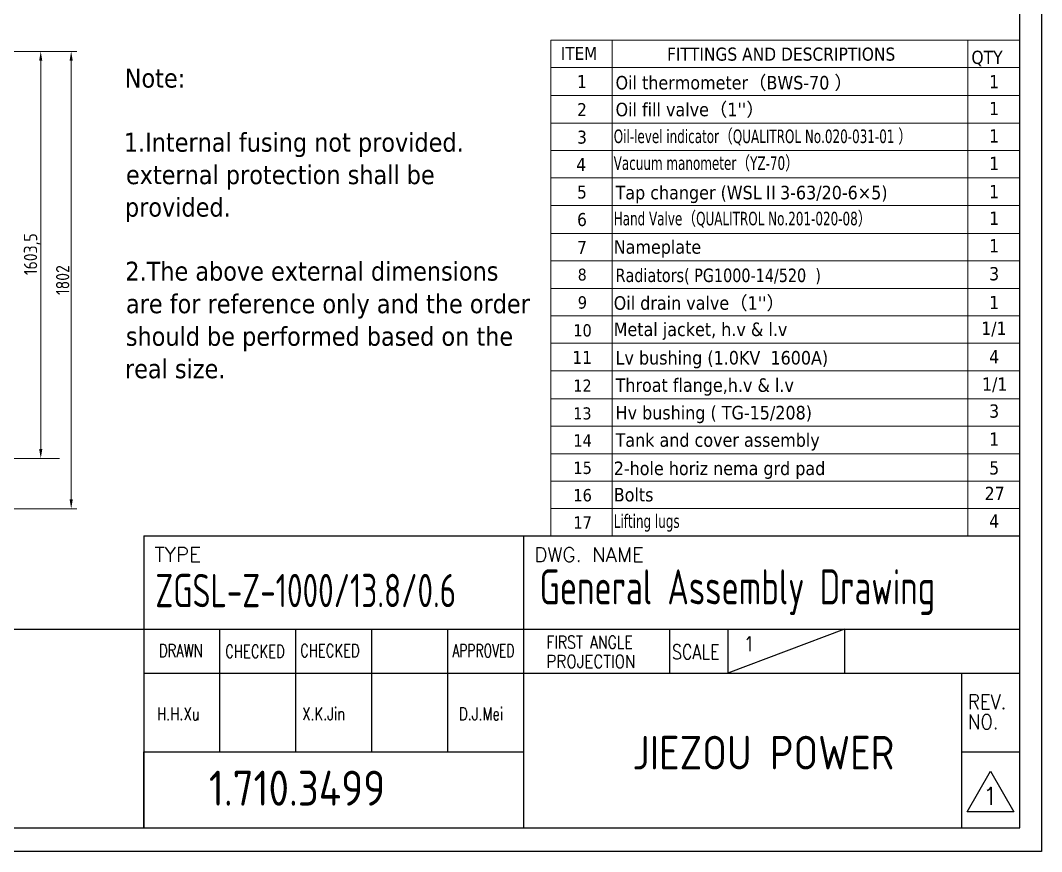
# Model space of a CAD drawing. Header units: millimetres. Extents: x -41310 to 13905, y 1865 to 89610.
# Drawn here: x 9884 to 13905, y 1865 to 5138 of the extents above; entities that cross this region are included whole.
import ezdxf

# ---------------------------------------------------------------- set-up
doc = ezdxf.new("R2010")
doc.units = ezdxf.units.MM
doc.linetypes.add('DASHDOT', pattern=[25.4, 12.7, -6.35, 0, -6.35])
doc.layers.get('0').update_dxf_attribs({"color": 1, "linetype": 'DASHDOT'})
for name, color, linetype in [('1', 4, 'Continuous'), ('2', 3, 'Continuous'), ('6文字层', 3, 'Continuous')]:
    doc.layers.add(name, color=color, linetype=linetype)
doc.layers.add('1轮廓实线层', color=7, linetype='Continuous', lineweight=0)
doc.layers.add('铁心', color=3, linetype='Continuous', lineweight=0)
doc.styles.add('ROMANS', font='romans.shx', dxfattribs={"bigfont": 'whgtxt.shx'})
doc.styles.get("Standard").update_dxf_attribs({"font": 'gbenor.shx', "bigfont": 'gbcbig.shx'})
doc.styles.add('Tahoma$001', font='tahoma.ttf', dxfattribs={"height": 2.159784})

msp = doc.modelspace()

# ---------------------------------------------------------------- linework, layer by layer
at = {"layer": '1', "lineweight": -3, "ltscale": 2, "extrusion": (-0.004685, -0.017452, 0.999837)}
for p, q in [((13904.7, 8410.8, 129.3), (13905.2, 1865.1, 15)), ((13819.6, 1958.5, 16.3), (13819.1, 8305.3, 127)), ((4988, 1958.5, -25.1), (13819.6, 1958.5, 16.3)), ((13905.2, 1865.1, 15), (4733.3, 1865.1, -27.9))]:
    msp.add_line(p, q, dxfattribs=at)
at = {"layer": '1轮廓实线层', "color": 3, "ltscale": 2, "extrusion": (-0.004685, -0.017452, 0.999837)}
for p, q in [((9122.8, 5016.2, 130.3), (10037.4, 5016.2, 134.6)), ((9122.8, 5016.2, 130.3), (10106.6, 5016.2, 134.9)), ((9964.4, 3450.5, 106.9), (9964.3, 4978.7, 133.6)), ((10084.3, 3252, 104), (10084.1, 4978.7, 134.2)), ((9007.9, 3413, 101.8), (10037.5, 3413, 106.6)), ((9268.5, 3214.5, 99.5), (10106.8, 3214.5, 103.5))]:
    msp.add_line(p, q, dxfattribs=at)
at = {"layer": '1轮廓实线层', "color": 3, "extrusion": (-0.004685, -0.017452, 0.999837)}
for points in [[(8338.6, 7394.9), (8326.6, 7391.6), (8322.9, 7429.5)], [(8722.9, 5915.4), (8735, 5918.7), (8738.7, 5880.8)]]:
    msp.add_solid(points, dxfattribs=at)
at = {"layer": '1轮廓实线层', "color": 3, "ltscale": 2, "extrusion": (-0.004685, -0.017452, 0.999837)}
for points in [[(8454.4, 7426), (8442.3, 7422.7), (8438.6, 7460.6)], [(8890.2, 5754.8), (8902.2, 5758), (8905.9, 5720.2)]]:
    msp.add_solid(points, dxfattribs=at)
at = {"layer": '2', "extrusion": (-0.004685, -0.017452, 0.999837)}
for p, q in [((10369.7, 3108.3, 20.2), (13819.5, 3108.3, 36.3)), ((10369.7, 3108.3, 20.2), (10369.8, 1958.5, 0.1)), ((11864.6, 3108.3, 27.2), (11864.7, 1958.5, 7.1)), ((4987.9, 2740.3, -11.5), (13819.6, 2740.3, 29.9)), ((10668.7, 2740.3, 15.1), (10668.7, 2258.2, 6.7)), ((10967.7, 2740.3, 16.5), (10967.7, 2258.2, 8.1)), ((11266.7, 2740.3, 17.9), (11266.7, 2258.2, 9.5)), ((11565.6, 2740.3, 19.3), (11565.7, 2258.2, 10.9)), ((12439.6, 2740.3, 23.4), (12439.6, 2567.9, 20.4)), ((13129.6, 2740.3, 26.7), (12669.6, 2567.9, 21.5)), ((12669.6, 2740.3, 24.5), (12669.6, 2567.9, 21.5)), ((13129.6, 2740.3, 26.7), (13129.6, 2567.9, 23.7)), ((10369.7, 2567.9, 10.7), (11864.6, 2567.9, 17.7)), ((11864.6, 2567.9, 17.7), (13819.6, 2567.9, 26.9)), ((13589.6, 2567.9, 25.8), (13589.6, 1958.5, 15.2)), ((10369.7, 2258.2, 5.3), (11864.7, 2258.2, 12.3)), ((10369.8, 1959.2, 0.1), (10369.7, 2258.2, 5.3)), ((13589.6, 2258.2, 20.4), (13819.6, 2258.2, 21.5)), ((13612.6, 2021.7, 16.4), (13704.6, 2181.1, 19.6)), ((13704.6, 2181.1, 19.6), (13796.6, 2021.7, 17.3)), ((13796.6, 2021.7, 17.3), (13612.6, 2021.7, 16.4))]:
    msp.add_line(p, q, dxfattribs=at)
at = {"layer": '铁心', "extrusion": (-0.004685, -0.017452, 0.999837)}
for p, q in [((11972.8, 5060.5, 61.8), (11972.8, 4952.7, 59.9)), ((11972.8, 5060.5, 61.8), (13819.4, 5060.5, 70.4)), ((12214.1, 5060.5, 62.9), (12214.2, 4952.7, 61)), ((13614.4, 5060.5, 69.5), (13614.5, 4952.7, 67.6)), ((13819.4, 5060.5, 70.4), (13819.4, 4952.7, 68.5)), ((11972.8, 4952.7, 59.9), (13819.4, 4952.7, 68.5)), ((11972.8, 4952.7, 59.9), (11973, 3431.8, 33.3)), ((11972.8, 4950, 59.8), (11972.8, 4842.2, 57.9)), ((12214.2, 4952.7, 61), (12214.2, 4952.7, 61)), ((12214.2, 4952.7, 61), (12214.3, 3108.3, 28.8)), ((13614.5, 4952.7, 67.6), (13614.5, 4952.7, 67.6)), ((13614.5, 4952.7, 67.6), (13614.6, 3108.3, 35.4)), ((13819.5, 3866.7, 49.6), (13819.4, 4952.7, 68.5)), ((11972.8, 4842.2, 57.9), (13819.4, 4842.2, 66.6)), ((13819.4, 4842.2, 66.6), (11972.8, 4842.2, 57.9)), ((11972.8, 4842.2, 57.9), (11972.8, 4842.2, 57.9)), ((11972.8, 4841.7, 57.9), (11972.9, 4733.9, 56.1)), ((13819.5, 3758.4, 47.7), (13819.4, 4844.4, 66.6)), ((11972.9, 4733.9, 56.1), (11972.9, 4626.1, 54.2)), ((11972.9, 4733.9, 56.1), (13819.4, 4733.9, 64.7)), ((13819.4, 4733.9, 64.7), (11972.9, 4733.9, 56.1)), ((11972.9, 4733.9, 56.1), (11972.9, 4733.9, 56.1)), ((13819.4, 4733.9, 64.7), (11972.9, 4733.9, 56.1)), ((11972.9, 4733.9, 56.1), (11972.9, 4733.9, 56.1)), ((11972.9, 4626.1, 54.2), (13819.4, 4626.1, 62.8)), ((13819.4, 4626.1, 62.8), (11972.9, 4626.1, 54.2)), ((11972.9, 4626.1, 54.2), (11972.9, 4626.1, 54.2)), ((13819.4, 4626.1, 62.8), (11972.9, 4626.1, 54.2)), ((11972.9, 4626.1, 54.2), (11972.9, 4626.1, 54.2)), ((11972.9, 4625.6, 54.2), (11972.9, 4517.8, 52.3)), ((11972.9, 4517.8, 52.3), (13819.4, 4517.8, 60.9)), ((13819.4, 4517.8, 60.9), (11972.9, 4517.8, 52.3)), ((11972.9, 4517.8, 52.3), (11972.9, 4517.8, 52.3)), ((13819.4, 4517.8, 60.9), (11972.9, 4517.8, 52.3)), ((11972.9, 4517.8, 52.3), (11972.9, 4517.8, 52.3)), ((11972.9, 4517.3, 52.3), (11972.9, 4409.5, 50.4)), ((11972.9, 4409.5, 50.4), (13819.4, 4409.5, 59)), ((13819.4, 4409.5, 59), (11972.9, 4409.5, 50.4)), ((11972.9, 4409.5, 50.4), (11972.9, 4409.5, 50.4)), ((13819.4, 4409.5, 59), (11972.9, 4409.5, 50.4)), ((11972.9, 4409.5, 50.4), (11972.9, 4409.5, 50.4)), ((11972.9, 4407.2, 50.4), (11972.9, 4299.4, 48.5)), ((11972.9, 4299.4, 48.5), (13819.4, 4299.4, 57.1)), ((13819.4, 4299.4, 57.1), (11972.9, 4299.4, 48.5)), ((11972.9, 4299.4, 48.5), (11972.9, 4299.4, 48.5)), ((13819.4, 4299.4, 57.1), (11972.9, 4299.4, 48.5)), ((11972.9, 4299.4, 48.5), (11972.9, 4299.4, 48.5)), ((11972.9, 4298.9, 48.5), (11972.9, 4191.1, 46.6)), ((11972.9, 4191.1, 46.6), (13819.4, 4191.1, 55.2)), ((13819.4, 4191.1, 55.2), (11972.9, 4191.1, 46.6)), ((11972.9, 4191.1, 46.6), (11972.9, 4191.1, 46.6)), ((13819.4, 4191.1, 55.2), (11972.9, 4191.1, 46.6)), ((11972.9, 4191.1, 46.6), (11972.9, 4191.1, 46.6)), ((11972.9, 4190.7, 46.6), (11972.9, 4082.8, 44.7)), ((11972.9, 4082.8, 44.7), (11972.9, 3975, 42.8)), ((11972.9, 4082.8, 44.7), (13819.4, 4082.8, 53.3)), ((13819.4, 4082.8, 53.3), (11972.9, 4082.8, 44.7)), ((11972.9, 4082.8, 44.7), (11972.9, 4082.8, 44.7)), ((13819.4, 4082.8, 53.3), (11972.9, 4082.8, 44.7)), ((11972.9, 4082.8, 44.7), (11972.9, 4082.8, 44.7)), ((11972.9, 3975, 42.8), (13819.4, 3975, 51.5)), ((13819.4, 3975, 51.5), (11972.9, 3975, 42.8)), ((11972.9, 3975, 42.8), (11972.9, 3975, 42.8)), ((13819.4, 3975, 51.5), (11972.9, 3975, 42.8)), ((11972.9, 3974.5, 42.8), (11972.9, 3866.7, 40.9)), ((11972.9, 3866.7, 40.9), (13819.5, 3866.7, 49.6)), ((13819.5, 3866.7, 49.6), (11972.9, 3866.7, 40.9)), ((11972.9, 3866.7, 40.9), (11972.9, 3866.7, 40.9)), ((11972.9, 3866.7, 40.9), (13819.5, 3866.7, 49.6)), ((11972.9, 3866.3, 40.9), (11972.9, 3758.4, 39)), ((11972.9, 3758.4, 39), (13819.5, 3758.4, 47.7)), ((13819.5, 3758.4, 47.7), (11972.9, 3758.4, 39)), ((11972.9, 3758.4, 39), (11972.9, 3758.4, 39)), ((11972.9, 3758.4, 39), (13819.5, 3758.4, 47.7)), ((11972.9, 3755.7, 39), (11972.9, 3647.9, 37.1)), ((11972.9, 3647.9, 37.1), (13819.5, 3647.9, 45.8)), ((13819.5, 3647.9, 45.8), (11972.9, 3647.9, 37.1)), ((11972.9, 3647.9, 37.1), (11972.9, 3647.9, 37.1)), ((13819.5, 3647.9, 45.8), (11972.9, 3647.9, 37.1)), ((11972.9, 3647.9, 37.1), (11972.9, 3647.9, 37.1)), ((11972.9, 3647.4, 37.1), (11973, 3539.6, 35.2)), ((11972.9, 3647.4, 37.1), (11973, 3539.6, 35.2)), ((11973, 3539.6, 35.2), (11973, 3431.8, 33.3)), ((11973, 3539.6, 35.2), (11973, 3431.8, 33.3)), ((11973, 3539.6, 35.2), (13819.5, 3539.6, 43.9)), ((13819.5, 3539.6, 43.9), (11973, 3539.6, 35.2)), ((11973, 3539.6, 35.2), (11973, 3539.6, 35.2)), ((13819.5, 3539.6, 43.9), (11973, 3539.6, 35.2)), ((11973, 3539.6, 35.2), (11973, 3539.6, 35.2)), ((11973, 3431.8, 33.3), (11973, 3323.9, 31.4)), ((11973, 3431.8, 33.3), (11973, 3323.9, 31.4)), ((11973, 3431.8, 33.3), (13819.5, 3431.8, 42)), ((11973, 3431.8, 33.3), (13819.5, 3431.8, 42)), ((11973, 3323.9, 31.4), (11973, 3216.1, 29.6)), ((11973, 3323.9, 31.4), (11973, 3216.1, 29.6)), ((11973, 3323.9, 31.4), (13819.5, 3323.9, 40.1)), ((11973, 3323.9, 31.4), (13819.5, 3323.9, 40.1)), ((11973, 3216.1, 29.6), (11973, 3108.3, 27.7)), ((11973, 3216.1, 29.6), (11973, 3108.3, 27.7)), ((11973, 3216.1, 29.6), (13819.5, 3216.1, 38.2)), ((11973, 3216.1, 29.6), (13819.5, 3216.1, 38.2)), ((11792.7, 3108.3, 26.8), (13819.5, 3108.3, 36.3)), ((11973, 3108.3, 27.7), (13819.5, 3108.3, 36.3)), ((11973, 3108.3, 27.7), (13819.5, 3108.3, 36.3)), ((13819.5, 3108.3, 36.3), (13819.5, 2989.4, 34.3))]:
    msp.add_line(p, q, dxfattribs=at)

# ---------------------------------------------------------------- texts
at = {"color": 4, "extrusion": (-0.004685, -0.017452, 0.999837), "width": 0.8}
msp.add_text('ZGSL-Z-1000/13.8/0.6', height=131.096, rotation=15.0301, dxfattribs=at).set_placement((9326.3, 5430.6, -82.7))
at = {"color": 4, "extrusion": (-0.004685, -0.017452, 0.999837)}
msp.add_text('1.710.3499', height=138, rotation=15.0301, dxfattribs=at).set_placement((9732.7, 4730.3, -82.7))
at = {"layer": '1', "color": 4, "extrusion": (-0.004685, -0.017452, 0.999837), "width": 0.8}
msp.add_text('General Assembly Drawing', height=137.996, rotation=15.0301, dxfattribs=at).set_placement((10784.5, 5833.4, -82.7))
at = {"layer": '1'}
msp.add_text('JIEZOU POWER', height=132.478, dxfattribs=at).set_placement((12294, 2188.3, 11.3))
at = {"layer": '1轮廓实线层', "color": 3, "ltscale": 2, "extrusion": (-0.004685, -0.017452, 0.999837)}
msp.add_text('1603,5', height=52.5, rotation=105.0301, dxfattribs=at).set_placement((8537.9, 6574.4))
at = {"layer": '1轮廓实线层', "color": 3, "ltscale": 2, "extrusion": (-0.004685, -0.017452, 0.999837), "insert": (10050.5, 4115.3, 118.9), "char_height": 52.5, "attachment_point": 5, "text_direction": (-8.2e-05, 0.999848, 0.017452)}
msp.add_mtext('1802', dxfattribs=at)
at = {"layer": '2', "extrusion": (-0.004685, -0.017452, 0.999837), "style": 'ROMANS'}
for s, p in [('TYPE', (9277.3, 5602, -82.7)), ('DWG. NAME', (10721.1, 5989.6, -82.7)), ('1', (11605.9, 5863.1, -82.7))]:
    msp.add_text(s, height=57.5, rotation=15.0301, dxfattribs=at).set_placement(p)
for s, height, width, p in [('FIRST ANGLE', 50.598, 0.8, (10855.8, 5672.2, -82.7)), ('DRAWN', 50.6, 0.75, (9390.7, 5244.7, -82.7)), ('CHECKED', 50.6, 0.75, (9643.7, 5309.3, -82.7)), ('CHECKED', 50.6, 0.75, (9927.7, 5388.9, -82.7)), ('APPROVED', 50.6, 0.7, (10506.7, 5544.3, -82.7)), ('SCALE', 57.5, 0.8, (11344.1, 5760.1, -82.7)), ('PROJECTION', 50.6, 0.86, (10875.5, 5599, -82.7)), ('REV.', 57.5, 0.9, (12521.2, 5872.5, -82.7)), ('H.H.Xu', 50.6, 0.75, (9448.1, 5002.3, -82.7)), ('X.K.Jin', 50.6, 0.75, (10000, 5150.5, -82.7)), ('D.J.Mei', 50.6, 0.75, (10596.5, 5310.6, -82.7)), ('NO.', 57.5, 0.9, (12541.5, 5796.7, -82.7))]:
    msp.add_text(s, height=height, rotation=15.0301, dxfattribs=dict(at, width=width)).set_placement(p)
at = {"layer": '2', "color": 4, "extrusion": (-0.004685, -0.017452, 0.999837), "style": 'ROMANS'}
msp.add_text('1', height=69, rotation=15.0301, dxfattribs=at).set_placement((12674.7, 5524.1, -82.7))
at = {"layer": '6文字层', "lineweight": -3, "ltscale": 2, "extrusion": (-0.004685, -0.017452, 0.999837), "style": 'Tahoma$001'}
for s, height, p in [('Note:', 74.64, (8679.5, 7377.9, 33.1)), ('1.Internal fusing not provided.', 74.642, (8741.4, 7132.9, 33.1)), ('external protection shall be', 74.642, (8782.6, 7011.7, 33.1)), ('provided.', 74.64, (8812, 6887.3, 33.1)), ('2.The above external dimensions', 74.642, (8878.7, 6644.1, 33.1)), ('are for reference only and the order', 74.642, (8914.4, 6520.9, 33.1)), ('should be performed based on the', 74.642, (8947.3, 6396.9, 33.1)), ('real size.', 74.64, (8977, 6272.6, 33.1))]:
    msp.add_text(s, height=height, rotation=15.0301, dxfattribs=at).set_placement(p)
at = {"layer": '铁心', "extrusion": (-0.004685, -0.017452, 0.999837), "style": 'Tahoma$001'}
for s, height, p in [('ITEM', 50.71, (10309.6, 7926.5, -82.7)), ('FITTINGS AND DESCRIPTIONS', 51.524, (10714.3, 8031.9, -82.7)), ('QTY', 52.05, (11874.9, 8330.2, -82.7)), ('1', 51.3, (10400.1, 7835.8, -82.7)), ('Oil thermometer（BWS-70 ）', 53.236, (10547.9, 7869.8, -82.7)), ('1', 52.2, (11967.6, 8255.6, -82.7)), ('2', 51.3, (10428.8, 7729, -82.7)), ("Oil fill valve（1''）", 53.236, (10575.3, 7767.8, -82.7)), ('1', 52.2, (11995, 8153.6, -82.7)), ('3', 51.3, (10456.9, 7624.4, -82.7)), ('1', 52.2, (12023, 8049.3, -82.7)), ('4', 51.3, (10481.8, 7519.4, -82.7)), ('1', 52.2, (12051.1, 7944.7, -82.7)), ('5', 51.3, (10512.9, 7415.6, -82.7)), ('Tap changer (WSLⅡ3-63/20-6×5)', 53.236, (10660.1, 7451.9, -82.7)), ('1', 52.2, (12079.8, 7837.7, -82.7)), ('1', 52.2, (12079.8, 7837.7, -82.7)), ('1', 52.2, (12107.1, 7736.3, -82.7)), ('6', 51.3, (10541, 7311, -82.7)), ('7', 51.3, (10569.6, 7204.7, -82.7)), ('Nameplate', 53.24, (10708.6, 7243.1, -82.7)), ('1', 52.2, (12135.1, 7631.7, -82.7)), ('8', 46.9, (10599.2, 7104.3, -82.7)), ('3', 52.2, (12163.7, 7525.2, -82.7)), ('9', 48.6, (10627.9, 6997.5, -82.7)), ("Oil drain valve（1''）", 53.236, (10765.8, 7030, -82.7)), ('1', 52.2, (12193.2, 7415.6, -82.7)), ('10', 48.26, (10639.5, 6887.1, -82.7)), ('Metal jacket, h.v & l.v ', 53.236, (10792.7, 6929.8, -82.7)), ('1/1', 52.24, (12189.5, 7309.5, -82.7)), ('11', 51.34, (10664, 6781.5, -82.7)), ('Lv bushing (1.0KV  1600A)', 53.236, (10828.8, 6823.6, -82.7)), ('4', 52.2, (12248.5, 7209.5, -82.7)), ('12', 48.06, (10695.9, 6677, -82.7)), ('Throat flange,h.v & l.v ', 53.236, (10856.8, 6719.5, -82.7)), ('1/1', 52.24, (12249.5, 7098, -82.7)), ('Hv bushing ( TG-15/208)', 53.236, (10884.9, 6614.9, -82.7)), ('3', 52.2, (12304, 7002.9, -82.7)), ('13', 47.68, (10724.2, 6571.5, -82.7)), ('14', 48.6, (10752, 6468.3, -82.7)), ('Tank and cover assembly', 53.236, (10912.8, 6510.7, -82.7)), ('1', 52.2, (12332.7, 6896.1, -82.7)), ('15', 48.6, (10779.9, 6364.1, -82.7)), ('2-hole horiz nema grd pad', 53.236, (10934.7, 6401.1, -82.7)), ('5', 52.2, (12362, 6786.7, -82.7)), ('Bolts', 53.24, (10961.6, 6300.9, -82.7)), ('27', 52.24, (12370.9, 6684.9, -82.7)), ('16', 48.6, (10807.9, 6259.9, -82.7)), ('17', 48.6, (10835.9, 6155.8, -82.7)), ('4', 52.2, (12416.3, 6584.5, -82.7))]:
    msp.add_text(s, height=height, rotation=15.0301, dxfattribs=at).set_placement(p)
for s, width, p in [('Oil-level indicator（QUALITROL No.020-031-01 ）', 0.75, (10595.6, 7664.1, -82.7)), ('Vacuum manometer（YZ-70）', 0.75, (10622.9, 7562.1, -82.7)), ('Hand Valve（QUALITROL No.201-020-08）', 0.75, (10679.6, 7351.2, -82.7)), ('Radiators( PG1000-14/520  )', 0.9, (10744.6, 7137.2, -82.7)), ('Lifting lugs', 0.75, (10988.6, 6200.4, -82.7))]:
    msp.add_text(s, height=53.236, rotation=15.0301, dxfattribs=dict(at, width=width)).set_placement(p)

doc.saveas('drawing.dxf')
